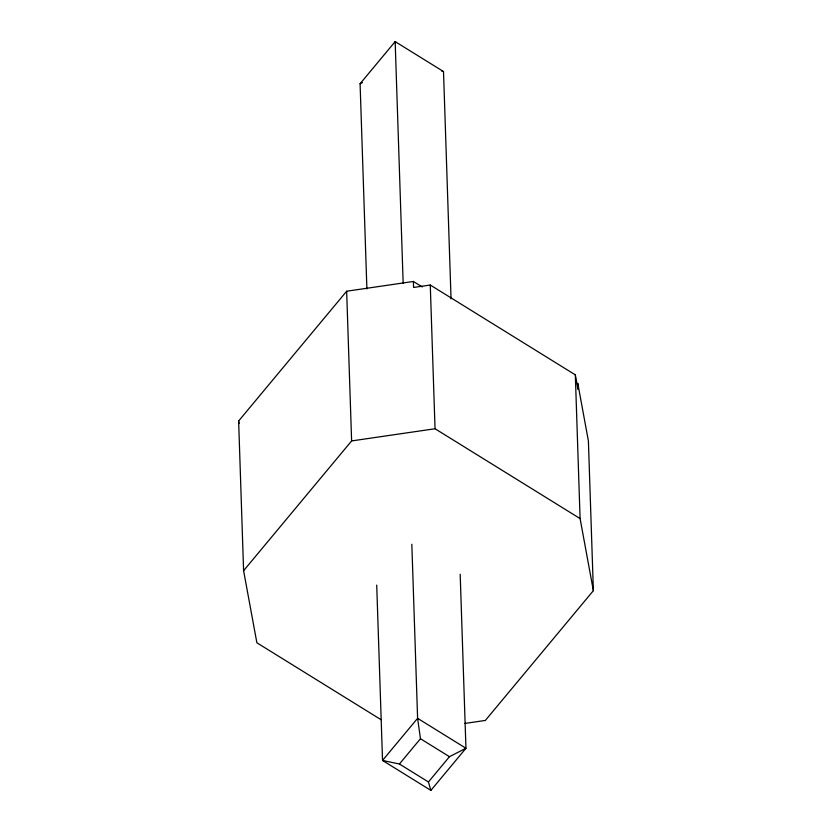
<?xml version="1.0" encoding="UTF-8"?>
<svg xmlns="http://www.w3.org/2000/svg" width="832" height="832" viewBox="0 0 832 832"><rect width="100%" height="100%" fill="white"/><g stroke="black" fill="none" stroke-linecap="round" stroke-linejoin="round"><path stroke-width="1.25" d="M366.891 288.954L360.09 83.73L395.158 41.6L443.508 71.552L451.048 298.854M381.046 719.701L256.88 642.782L243.599 570.71L238.628 420.992L346.653 291.221L413.39 281.466L422.219 286.936M243.599 570.71L351.614 440.929L346.653 291.221M376.719 585.104L382.533 760.448L399.412 764.005L420.462 738.722L417.602 718.318L411.83 544.263M430.882 790.4L382.533 760.448L417.602 718.318L465.951 748.27L430.882 790.4L428.428 781.976L449.467 756.694L465.951 748.27L460.179 574.215M413.39 281.466L413.587 287.456L430.269 285.022L575.328 374.858L577.98 389.282L577.782 383.292L588.401 440.95L593.372 590.668L485.347 720.439L464.818 723.445M360.09 83.73L362.388 82.555M351.614 440.929L435.042 428.75L580.091 518.586L593.372 590.668M441.771 71.178L443.508 71.552M420.462 738.722L449.467 756.694M399.412 764.005L428.428 781.976M395.522 42.838L395.158 41.6L403.166 283.192M238.628 420.992L239.096 423.498M575.328 374.858L580.091 518.586M430.269 285.022L435.042 428.75"/></g></svg>
